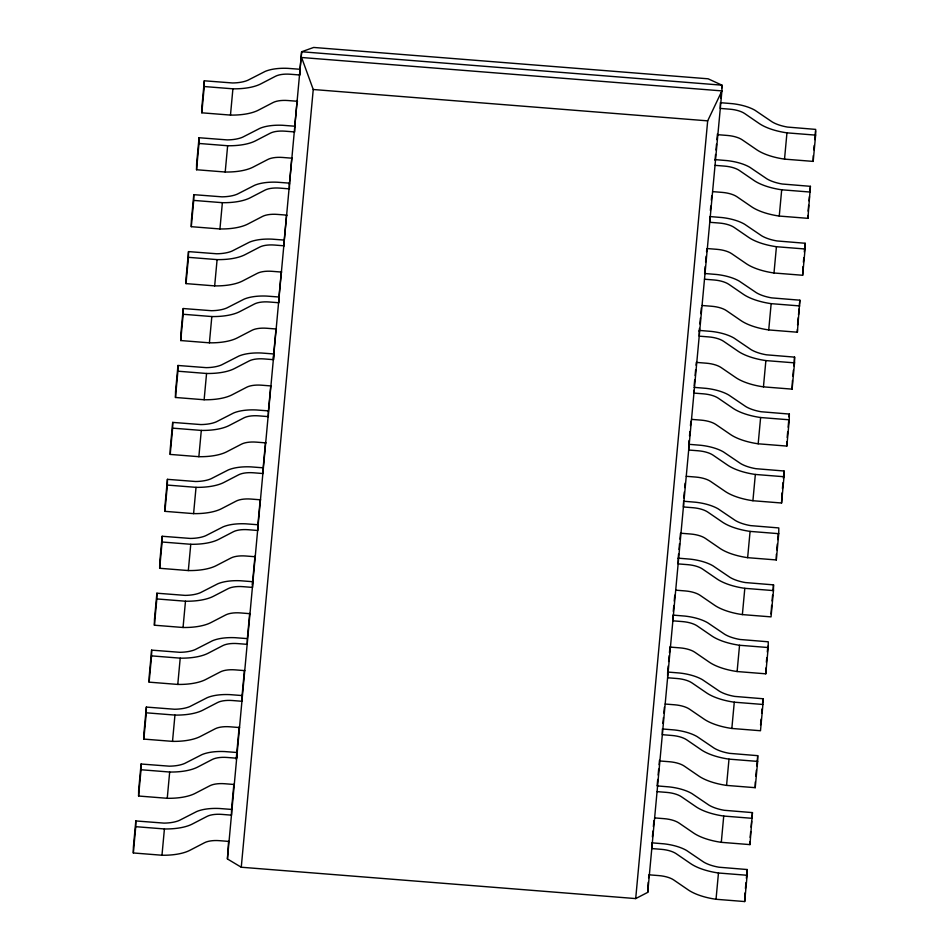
<?xml version="1.0" encoding="UTF-8"?>
<svg xmlns="http://www.w3.org/2000/svg" width="949" height="949" viewBox="0 0 949 949"><rect width="100%" height="100%" fill="white"/><g stroke="black" fill="none" stroke-linecap="round" stroke-linejoin="round"><path stroke-width="1.42" d="M229.053 841.431L219.492 840.672A17.901 7.117 5.3 0 0 204.616 842.676L189.966 850.268A41.554 16.524 5.3 0 1 161.982 855.239L133.323 852.961L133.382 847.22L135.814 820.944L164.023 823.115A27.165 10.807 5.3 0 0 179.408 820.387L196.704 811.537A32.29 12.835 5.3 0 1 219.349 808.489L231.544 809.426L231.485 815.155L221.924 814.396A17.901 7.117 5.3 0 0 207.048 816.401L192.398 823.993A41.554 16.524 5.3 0 1 164.414 828.952L135.754 826.674L135.814 820.944M234.32 784.503L224.771 783.744A17.901 7.117 5.3 0 0 209.883 785.748L195.233 793.34A41.554 16.524 5.3 0 1 167.249 798.299L138.59 796.021L138.649 790.292L141.081 764.016L169.29 766.175A27.165 10.807 5.3 0 0 184.675 763.447L201.971 754.609A32.29 12.835 5.3 0 1 224.628 751.561L236.811 752.486L236.752 758.227L227.202 757.468A17.901 7.117 5.3 0 0 212.315 759.461L197.665 767.065A41.554 16.524 5.3 0 1 169.681 772.023L141.021 769.746L141.081 764.016M239.587 727.563L230.038 726.804A17.901 7.117 5.3 0 0 215.15 728.808L200.5 736.4A41.554 16.524 5.3 0 1 172.516 741.371L143.857 739.093L143.916 733.352L146.348 707.076L174.569 709.247A27.165 10.807 5.3 0 0 189.942 706.519L207.238 697.669A32.29 12.835 5.3 0 1 229.895 694.621L242.078 695.558L242.019 701.287L232.469 700.528A17.901 7.117 5.3 0 0 217.582 702.533L202.932 710.125A41.554 16.524 5.3 0 1 174.948 715.083L146.288 712.806L146.348 707.076M244.854 670.635L235.305 669.875A17.901 7.117 5.3 0 0 220.429 671.88L205.779 679.472A41.554 16.524 5.3 0 1 177.783 684.431L149.123 682.153L149.195 676.423L151.626 650.136L179.835 652.307A27.165 10.807 5.3 0 0 195.209 649.579L212.505 640.741A32.29 12.835 5.3 0 1 235.162 637.692L247.345 638.618L247.286 644.359L237.736 643.6A17.901 7.117 5.3 0 0 222.861 645.593L208.211 653.197A41.554 16.524 5.3 0 1 180.215 658.155L151.555 655.878L151.626 650.136M250.121 613.695L240.572 612.935A17.901 7.117 5.3 0 0 225.696 614.94L211.046 622.532A41.554 16.524 5.3 0 1 183.05 627.491L154.402 625.213L154.462 619.483L156.893 593.208L185.102 595.379A27.165 10.807 5.3 0 0 200.488 592.651L217.784 583.801A32.29 12.835 5.3 0 1 240.429 580.752L252.612 581.69L252.553 587.419L243.003 586.66A17.901 7.117 5.3 0 0 228.128 588.665L213.478 596.257A41.554 16.524 5.3 0 1 185.482 601.215L156.834 598.938L156.893 593.208M255.388 556.766L245.838 556.007A17.901 7.117 5.3 0 0 230.963 558.012L216.313 565.604A41.554 16.524 5.3 0 1 188.329 570.563L159.669 568.285L159.729 562.555L162.16 536.268L190.369 538.439A27.165 10.807 5.3 0 0 205.755 535.711L223.051 526.873A32.29 12.835 5.3 0 1 245.696 523.824L257.891 524.75L257.82 530.491L248.27 529.732A17.901 7.117 5.3 0 0 233.395 531.725L218.745 539.329A41.554 16.524 5.3 0 1 190.761 544.287L162.101 542.009L162.16 536.268M260.667 499.826L251.105 499.067A17.901 7.117 5.3 0 0 236.23 501.072L221.58 508.664A41.554 16.524 5.3 0 1 193.596 513.623L164.936 511.345L164.996 505.615L167.427 479.34L195.636 481.511A27.165 10.807 5.3 0 0 211.022 478.782L228.318 469.933A32.29 12.835 5.3 0 1 250.963 466.884L263.158 467.821L263.098 473.551L253.537 472.792A17.901 7.117 5.3 0 0 238.662 474.797L224.011 482.389A41.554 16.524 5.3 0 1 196.028 487.347L167.368 485.069L167.427 479.34M265.934 442.898L256.384 442.139A17.901 7.117 5.3 0 0 241.497 444.144L226.847 451.736A41.554 16.524 5.3 0 1 198.863 456.694L170.203 454.417L170.262 448.687L172.694 422.4L200.903 424.571A27.165 10.807 5.3 0 0 216.289 421.842L233.584 413.005A32.29 12.835 5.3 0 1 256.23 409.956L268.425 410.881L268.365 416.623L258.804 415.864A17.901 7.117 5.3 0 0 243.929 417.857L229.278 425.46A41.554 16.524 5.3 0 1 201.295 430.419L172.635 428.141L172.694 422.4M271.2 385.958L261.651 385.199A17.901 7.117 5.3 0 0 246.764 387.204L232.114 394.796A41.554 16.524 5.3 0 1 204.13 399.754L175.47 397.477L175.529 391.747L177.961 365.472L206.182 367.643A27.165 10.807 5.3 0 0 221.556 364.914L238.851 356.065A32.29 12.835 5.3 0 1 261.509 353.016L273.692 353.953L273.632 359.683L264.083 358.924A17.901 7.117 5.3 0 0 249.196 360.928L234.545 368.52A41.554 16.524 5.3 0 1 206.562 373.479L177.902 371.201L177.961 365.472M276.467 329.03L266.918 328.271A17.901 7.117 5.3 0 0 252.043 330.264L237.38 337.868A41.554 16.524 5.3 0 1 209.397 342.826L180.737 340.549L180.796 334.807L183.228 308.532L211.449 310.703A27.165 10.807 5.3 0 0 226.823 307.974L244.118 299.137A32.29 12.835 5.3 0 1 266.776 296.088L278.959 297.013L278.899 302.755L269.35 301.996A17.901 7.117 5.3 0 0 254.462 303.988L239.812 311.592A41.554 16.524 5.3 0 1 211.829 316.551L183.169 314.273L183.228 308.532M281.734 272.09L272.185 271.331A17.901 7.117 5.3 0 0 257.309 273.336L242.659 280.928A41.554 16.524 5.3 0 1 214.664 285.886L186.016 283.609L186.075 277.879L188.507 251.604L216.716 253.774A27.165 10.807 5.3 0 0 232.102 251.046L249.385 242.197A32.29 12.835 5.3 0 1 272.043 239.148L284.226 240.085L284.166 245.815L274.617 245.056A17.901 7.117 5.3 0 0 259.741 247.06L245.091 254.652A41.554 16.524 5.3 0 1 217.096 259.611L188.448 257.333L188.507 251.604M287.001 215.162L277.452 214.403A17.901 7.117 5.3 0 0 262.576 216.396L247.926 224A41.554 16.524 5.3 0 1 219.943 228.958L191.283 226.681L191.342 220.939L193.774 194.664L221.983 196.834A27.165 10.807 5.3 0 0 237.369 194.106L254.664 185.269A32.29 12.835 5.3 0 1 277.31 182.22L289.492 183.145L289.433 188.875L279.884 188.116A17.901 7.117 5.3 0 0 265.008 190.12L250.358 197.712A41.554 16.524 5.3 0 1 222.374 202.683L193.715 200.405L193.774 194.664M292.28 158.222L282.719 157.463A17.901 7.117 5.3 0 0 267.843 159.468L253.193 167.06A41.554 16.524 5.3 0 1 225.21 172.018L196.55 169.741L196.609 164.011L199.041 137.735L227.25 139.906A27.165 10.807 5.3 0 0 242.636 137.178L259.931 128.329A32.29 12.835 5.3 0 1 282.577 125.28L294.771 126.217L294.712 131.947L285.151 131.187A17.901 7.117 5.3 0 0 270.275 133.192L255.625 140.784A41.554 16.524 5.3 0 1 227.641 145.743L198.982 143.465L199.041 137.735M297.547 101.294L287.986 100.535A17.901 7.117 5.3 0 0 273.11 102.528L258.46 110.131A41.554 16.524 5.3 0 1 230.477 115.09L201.817 112.812L201.876 107.071L204.308 80.795L232.517 82.966A27.165 10.807 5.3 0 0 247.903 80.238L265.198 71.4A32.29 12.835 5.3 0 1 287.844 68.352L300.038 69.277L299.979 75.007L290.418 74.247A17.901 7.117 5.3 0 0 275.542 76.252L260.892 83.844A41.554 16.524 5.3 0 1 232.908 88.815L204.249 86.537L204.308 80.795M299.765 72.195L301.652 51.756L313.68 47.45L708.12 78.803L721.975 85.173L721.916 90.902L647.74 892.357L635.7 898.584L241.26 867.232L227.428 858.952L228.567 841.538M647.74 892.357L648.214 882.25M667.621 676.329L667.657 672.034L679.852 673.043A32.29 12.835 5.3 0 1 702.402 679.674L719.484 691.252A27.165 10.807 5.3 0 0 734.775 696.424L762.984 698.737L762.925 704.466L760.493 730.742L731.845 728.464A41.554 16.524 5.3 0 1 704.004 719.069L689.532 709.164A17.901 7.117 5.3 0 0 674.727 704.799L665.166 704.039M683.458 502.662L683.41 506.956L692.96 507.715A17.901 7.117 5.3 0 1 707.776 512.08L722.236 521.986A41.554 16.524 5.3 0 0 750.078 531.393L778.738 533.67L776.306 559.946L747.646 557.668A41.554 16.524 5.3 0 1 719.805 548.273L705.344 538.356A17.901 7.117 5.3 0 0 690.528 534.002L680.979 533.243M693.98 390.229L693.944 393.088L703.506 393.847A17.901 7.117 5.3 0 1 718.31 398.212L732.782 408.117A41.554 16.524 5.3 0 0 760.612 417.524L789.271 419.802L786.84 446.077L758.18 443.8A41.554 16.524 5.3 0 1 730.35 434.405L715.878 424.488A17.901 7.117 5.3 0 0 701.074 420.134L691.513 419.375M649.365 874.848L658.914 875.607A17.901 7.117 5.3 0 1 673.731 879.96L688.203 889.877A41.554 16.524 5.3 0 0 716.032 899.272L744.692 901.55L745.024 892.902M747.124 875.275L747.183 869.533L718.974 867.22A27.165 10.807 5.3 0 1 703.672 862.06L686.59 850.482A32.29 12.835 5.3 0 0 664.039 843.839L651.856 842.831L651.797 848.572L661.346 849.331A17.901 7.117 5.3 0 1 676.163 853.685L690.635 863.602A41.554 16.524 5.3 0 0 718.464 872.997L747.124 875.275L744.692 901.55M654.632 817.908L664.181 818.667A17.901 7.117 5.3 0 1 678.998 823.032L693.47 832.937A41.554 16.524 5.3 0 0 721.299 842.332L749.959 844.61L749.995 841.751M749.959 844.61L752.45 812.605L724.241 810.292A27.165 10.807 5.3 0 1 708.939 805.12L691.857 793.542A32.29 12.835 5.3 0 0 669.306 786.911L657.123 785.902M659.899 760.979L669.46 761.739A17.901 7.117 5.3 0 1 684.265 766.092L698.737 776.009A41.554 16.524 5.3 0 0 726.566 785.404L755.226 787.682L755.285 781.952M757.658 761.406L757.717 755.665L729.508 753.352A27.165 10.807 5.3 0 1 714.206 748.192L697.135 736.614A32.29 12.835 5.3 0 0 674.585 729.971L662.39 728.962L662.331 734.692L671.892 735.463A17.901 7.117 5.3 0 1 686.696 739.817L701.169 749.734A41.554 16.524 5.3 0 0 728.998 759.129L757.658 761.406L755.226 787.682M670.445 647.111L679.994 647.87A17.901 7.117 5.3 0 1 694.81 652.224L709.271 662.141A41.554 16.524 5.3 0 0 737.112 671.536L765.772 673.814L765.831 668.084M768.204 647.538L768.263 641.797L740.042 639.484A27.165 10.807 5.3 0 1 724.751 634.323L707.669 622.746A32.29 12.835 5.3 0 0 685.119 616.103L672.936 615.094L672.877 620.824L682.426 621.583A17.901 7.117 5.3 0 1 697.242 625.949L711.703 635.866A41.554 16.524 5.3 0 0 739.544 645.261L768.204 647.538L765.772 673.814M771.062 614.015L771.632 605.308M773.471 590.598L773.53 584.869L745.321 582.556A27.165 10.807 5.3 0 1 730.018 577.383L712.936 565.806A32.29 12.835 5.3 0 0 690.386 559.163L678.203 558.166L678.144 563.896L687.693 564.655A17.901 7.117 5.3 0 1 702.509 569.02L716.97 578.926A41.554 16.524 5.3 0 0 744.811 588.321L773.471 590.598L771.039 616.874L742.379 614.596A41.554 16.524 5.3 0 1 714.538 605.201L700.077 595.296A17.901 7.117 5.3 0 0 685.261 590.93L675.712 590.171M776.306 559.946L776.365 554.204M778.738 533.67L778.797 527.929L750.588 525.616A27.165 10.807 5.3 0 1 735.285 520.455L718.203 508.878A32.29 12.835 5.3 0 0 695.653 502.235L683.47 501.226M686.246 476.303L695.795 477.062A17.901 7.117 5.3 0 1 710.611 481.428L725.083 491.333A41.554 16.524 5.3 0 0 752.913 500.728L781.573 503.006L782.035 492.899M784.004 476.73L784.064 471.001L755.855 468.687A27.165 10.807 5.3 0 1 740.552 463.515L723.47 451.938A32.29 12.835 5.3 0 0 700.92 445.295L688.737 444.298L688.677 450.028L698.227 450.787A17.901 7.117 5.3 0 1 713.043 455.152L727.515 465.057A41.554 16.524 5.3 0 0 755.345 474.453L784.004 476.73L781.573 503.006M786.84 446.077L786.887 441.771M789.271 419.802L789.331 414.061L761.122 411.747A27.165 10.807 5.3 0 1 745.819 406.587L728.737 395.009A32.29 12.835 5.3 0 0 706.198 388.366L694.004 387.358M696.78 362.435L706.341 363.194A17.901 7.117 5.3 0 1 721.145 367.56L735.617 377.465A41.554 16.524 5.3 0 0 763.447 386.86L792.107 389.137L792.439 380.49M794.538 362.862L794.598 357.132L766.389 354.807A27.165 10.807 5.3 0 1 751.098 349.647L734.016 338.069A32.29 12.835 5.3 0 0 711.465 331.426L699.271 330.418L699.211 336.16L708.773 336.919A17.901 7.117 5.3 0 1 723.577 341.284L738.049 351.189A41.554 16.524 5.3 0 0 765.879 360.584L794.538 362.862L792.107 389.137M702.058 305.495L711.608 306.254A17.901 7.117 5.3 0 1 726.424 310.62L740.884 320.537A41.554 16.524 5.3 0 0 768.726 329.932L797.374 332.209L797.409 329.339M797.374 332.209L799.877 300.192L771.656 297.879A27.165 10.807 5.3 0 1 756.365 292.719L739.283 281.141A32.29 12.835 5.3 0 0 716.732 274.498L704.549 273.49M707.325 248.567L716.875 249.326A17.901 7.117 5.3 0 1 731.691 253.691L746.151 263.597A41.554 16.524 5.3 0 0 773.993 272.992L802.652 275.269L802.973 266.622M805.084 248.994L805.143 243.264L776.934 240.939A27.165 10.807 5.3 0 1 761.632 235.779L744.55 224.201A32.29 12.835 5.3 0 0 721.999 217.558L709.816 216.55L709.757 222.291L719.306 223.051A17.901 7.117 5.3 0 1 734.123 227.404L748.583 237.321A41.554 16.524 5.3 0 0 776.424 246.716L805.084 248.994L802.652 275.269M712.592 191.627L722.142 192.386A17.901 7.117 5.3 0 1 736.958 196.751L751.418 206.657A41.554 16.524 5.3 0 0 779.259 216.064L807.919 218.341L807.943 215.47M807.919 218.341L810.41 186.324L782.201 184.011A27.165 10.807 5.3 0 1 766.899 178.851L749.817 167.273A32.29 12.835 5.3 0 0 727.266 160.63L715.083 159.622M717.859 134.699L727.409 135.458A17.901 7.117 5.3 0 1 742.225 139.823L756.697 149.728A41.554 16.524 5.3 0 0 784.526 159.124L813.186 161.401L813.246 155.672M815.618 135.126L815.677 129.396L787.468 127.071A27.165 10.807 5.3 0 1 772.166 121.911L755.084 110.333A32.29 12.835 5.3 0 0 732.533 103.69L720.35 102.682L720.291 108.423L729.84 109.182A17.901 7.117 5.3 0 1 744.657 113.536L759.129 123.453A41.554 16.524 5.3 0 0 786.958 132.848L815.618 135.126L813.186 161.401M133.323 852.961L135.754 826.674M138.59 796.021L141.021 769.746M143.857 739.093L146.288 712.806M149.123 682.153L151.555 655.878M154.402 625.213L156.834 598.938M159.669 568.285L162.101 542.009M164.936 511.345L167.368 485.069M170.203 454.417L172.635 428.141M175.47 397.477L177.902 371.201M180.737 340.549L183.169 314.273M186.016 283.609L188.448 257.333M191.283 226.681L193.715 200.405M196.55 169.741L198.982 143.465M201.817 112.812L204.249 86.537M161.982 855.239L164.414 828.952M167.249 798.299L169.681 772.023M172.516 741.371L174.948 715.083M177.783 684.431L180.215 658.155M183.05 627.491L185.482 601.215M188.329 570.563L190.761 544.287M193.596 513.623L196.028 487.347M198.863 456.694L201.295 430.419M204.13 399.754L206.562 373.479M209.397 342.826L211.829 316.551M214.664 285.886L217.096 259.611M219.943 228.958L222.374 202.683M225.21 172.018L227.641 145.743M230.477 115.09L232.908 88.815M231.544 809.426L233.857 784.36M236.182 759.307L239.184 726.875M241.912 697.396L244.368 670.86M247.369 638.44L249.682 613.374M252.351 584.608L255.008 555.889M257.867 524.927L260.192 499.874M262.778 471.867L265.506 442.388M268.377 411.427L270.69 386.373M273.288 358.366L276.017 328.888M278.876 297.927L281.331 271.39M283.692 245.921L286.515 215.376M289.386 184.426L291.829 157.89M294.7 126.941L297.156 100.404M227.428 858.952L301.652 51.756L721.975 85.173L721.703 88.115M241.26 867.232L313.241 89.503L301.592 57.498L721.916 90.902L707.681 120.855L635.7 898.584M648.618 877.872L648.879 874.954M652.402 836.935L652.948 831.039M653.363 826.615L653.897 820.719M657.171 785.345L657.716 779.449M658.131 775.025L658.677 769.129M659.081 764.704L659.496 760.291M662.9 723.435L663.446 717.539M663.861 713.114L664.407 707.219M667.681 671.845L668.226 665.949M668.63 661.524L669.175 655.629M669.448 652.675L669.994 646.779M673.268 611.405L673.814 605.509M674.229 601.085L674.775 595.189M678.179 558.344L678.594 553.919M678.998 549.495L679.543 543.599M679.959 539.174L680.504 533.279M683.778 497.905L684.324 492.009M684.727 487.584L685.142 483.16M688.689 444.832L689.093 440.419M689.508 435.994L689.911 431.57M690.457 425.674L690.872 421.249M694.146 385.875L694.692 379.98M695.095 375.555L695.641 369.659M696.056 365.235L696.329 362.293M699.188 331.331L699.46 328.39M699.876 323.965L700.421 318.069M700.825 313.644L701.37 307.749M704.644 272.375L705.19 266.479M705.605 262.054L706.151 256.159M706.554 251.734L706.827 248.792M710.374 210.464L710.789 206.04M711.335 200.144L711.738 195.719M715.012 160.345L715.558 154.45M715.973 150.025L716.519 144.129M716.922 139.705L717.468 133.809M720.742 98.435L721.287 92.539M716.032 899.272L718.464 872.997M721.299 842.332L723.731 816.057A41.554 16.524 5.3 0 1 695.902 806.662L681.429 796.757A17.901 7.117 5.3 0 0 666.613 792.391L657.064 791.632M726.566 785.404L728.998 759.129M731.845 728.464L734.277 702.189A41.554 16.524 5.3 0 1 706.436 692.794L691.963 682.889A17.901 7.117 5.3 0 0 677.159 678.523L667.598 677.764M737.112 671.536L739.544 645.261M742.379 614.596L744.811 588.321M747.646 557.668L750.078 531.393M752.913 500.728L755.345 474.453M758.18 443.8L760.612 417.524M763.447 386.86L765.879 360.584M768.726 329.932L771.157 303.656A41.554 16.524 5.3 0 1 743.316 294.249L728.856 284.344A17.901 7.117 5.3 0 0 714.039 279.979L704.49 279.22M773.993 272.992L776.424 246.716M779.259 216.064L781.691 189.788A41.554 16.524 5.3 0 1 753.85 180.381L739.39 170.476A17.901 7.117 5.3 0 0 724.573 166.111L715.024 165.351M784.526 159.124L786.958 132.848M745.428 888.513L745.961 882.677M746.377 878.299L747.183 869.533M750.149 837.421L750.695 831.585M751.098 827.208L751.644 821.36M752.047 816.982L752.45 812.605M755.831 776.104L756.365 770.268M756.78 765.89L757.717 755.665M760.552 725.012L761.098 719.176M761.644 713.34L762.047 708.95M762.581 703.114L762.984 698.737M766.365 662.236L766.768 657.859M767.314 652.022L767.848 646.186M772.035 600.931L772.581 595.082M772.984 590.705L773.53 584.869M776.768 549.827L777.314 543.991M777.717 539.613L778.251 533.777M782.439 488.521L782.984 482.673M783.388 478.296L784.064 471.001M787.172 437.418L787.717 431.581M788.121 427.204L788.655 421.368M789.058 416.979L789.331 414.061M792.842 376.112L793.388 370.264M793.791 365.887L794.598 357.132M797.575 325.009L798.251 317.713M798.524 314.795L799.058 308.959M799.461 304.57L799.877 300.192M803.388 262.244L803.791 257.855M804.325 252.019L805.143 243.264M808.109 211.141L808.655 205.304M809.058 200.927L809.461 196.55M810.007 190.702L810.41 186.324M813.791 149.835L814.195 145.446M814.728 139.61L815.547 130.855M313.241 89.503L707.681 120.855M781.691 189.788L810.351 192.066M771.157 303.656L799.805 305.934M734.277 702.189L762.925 704.466M723.731 816.057L752.391 818.335"/></g></svg>
